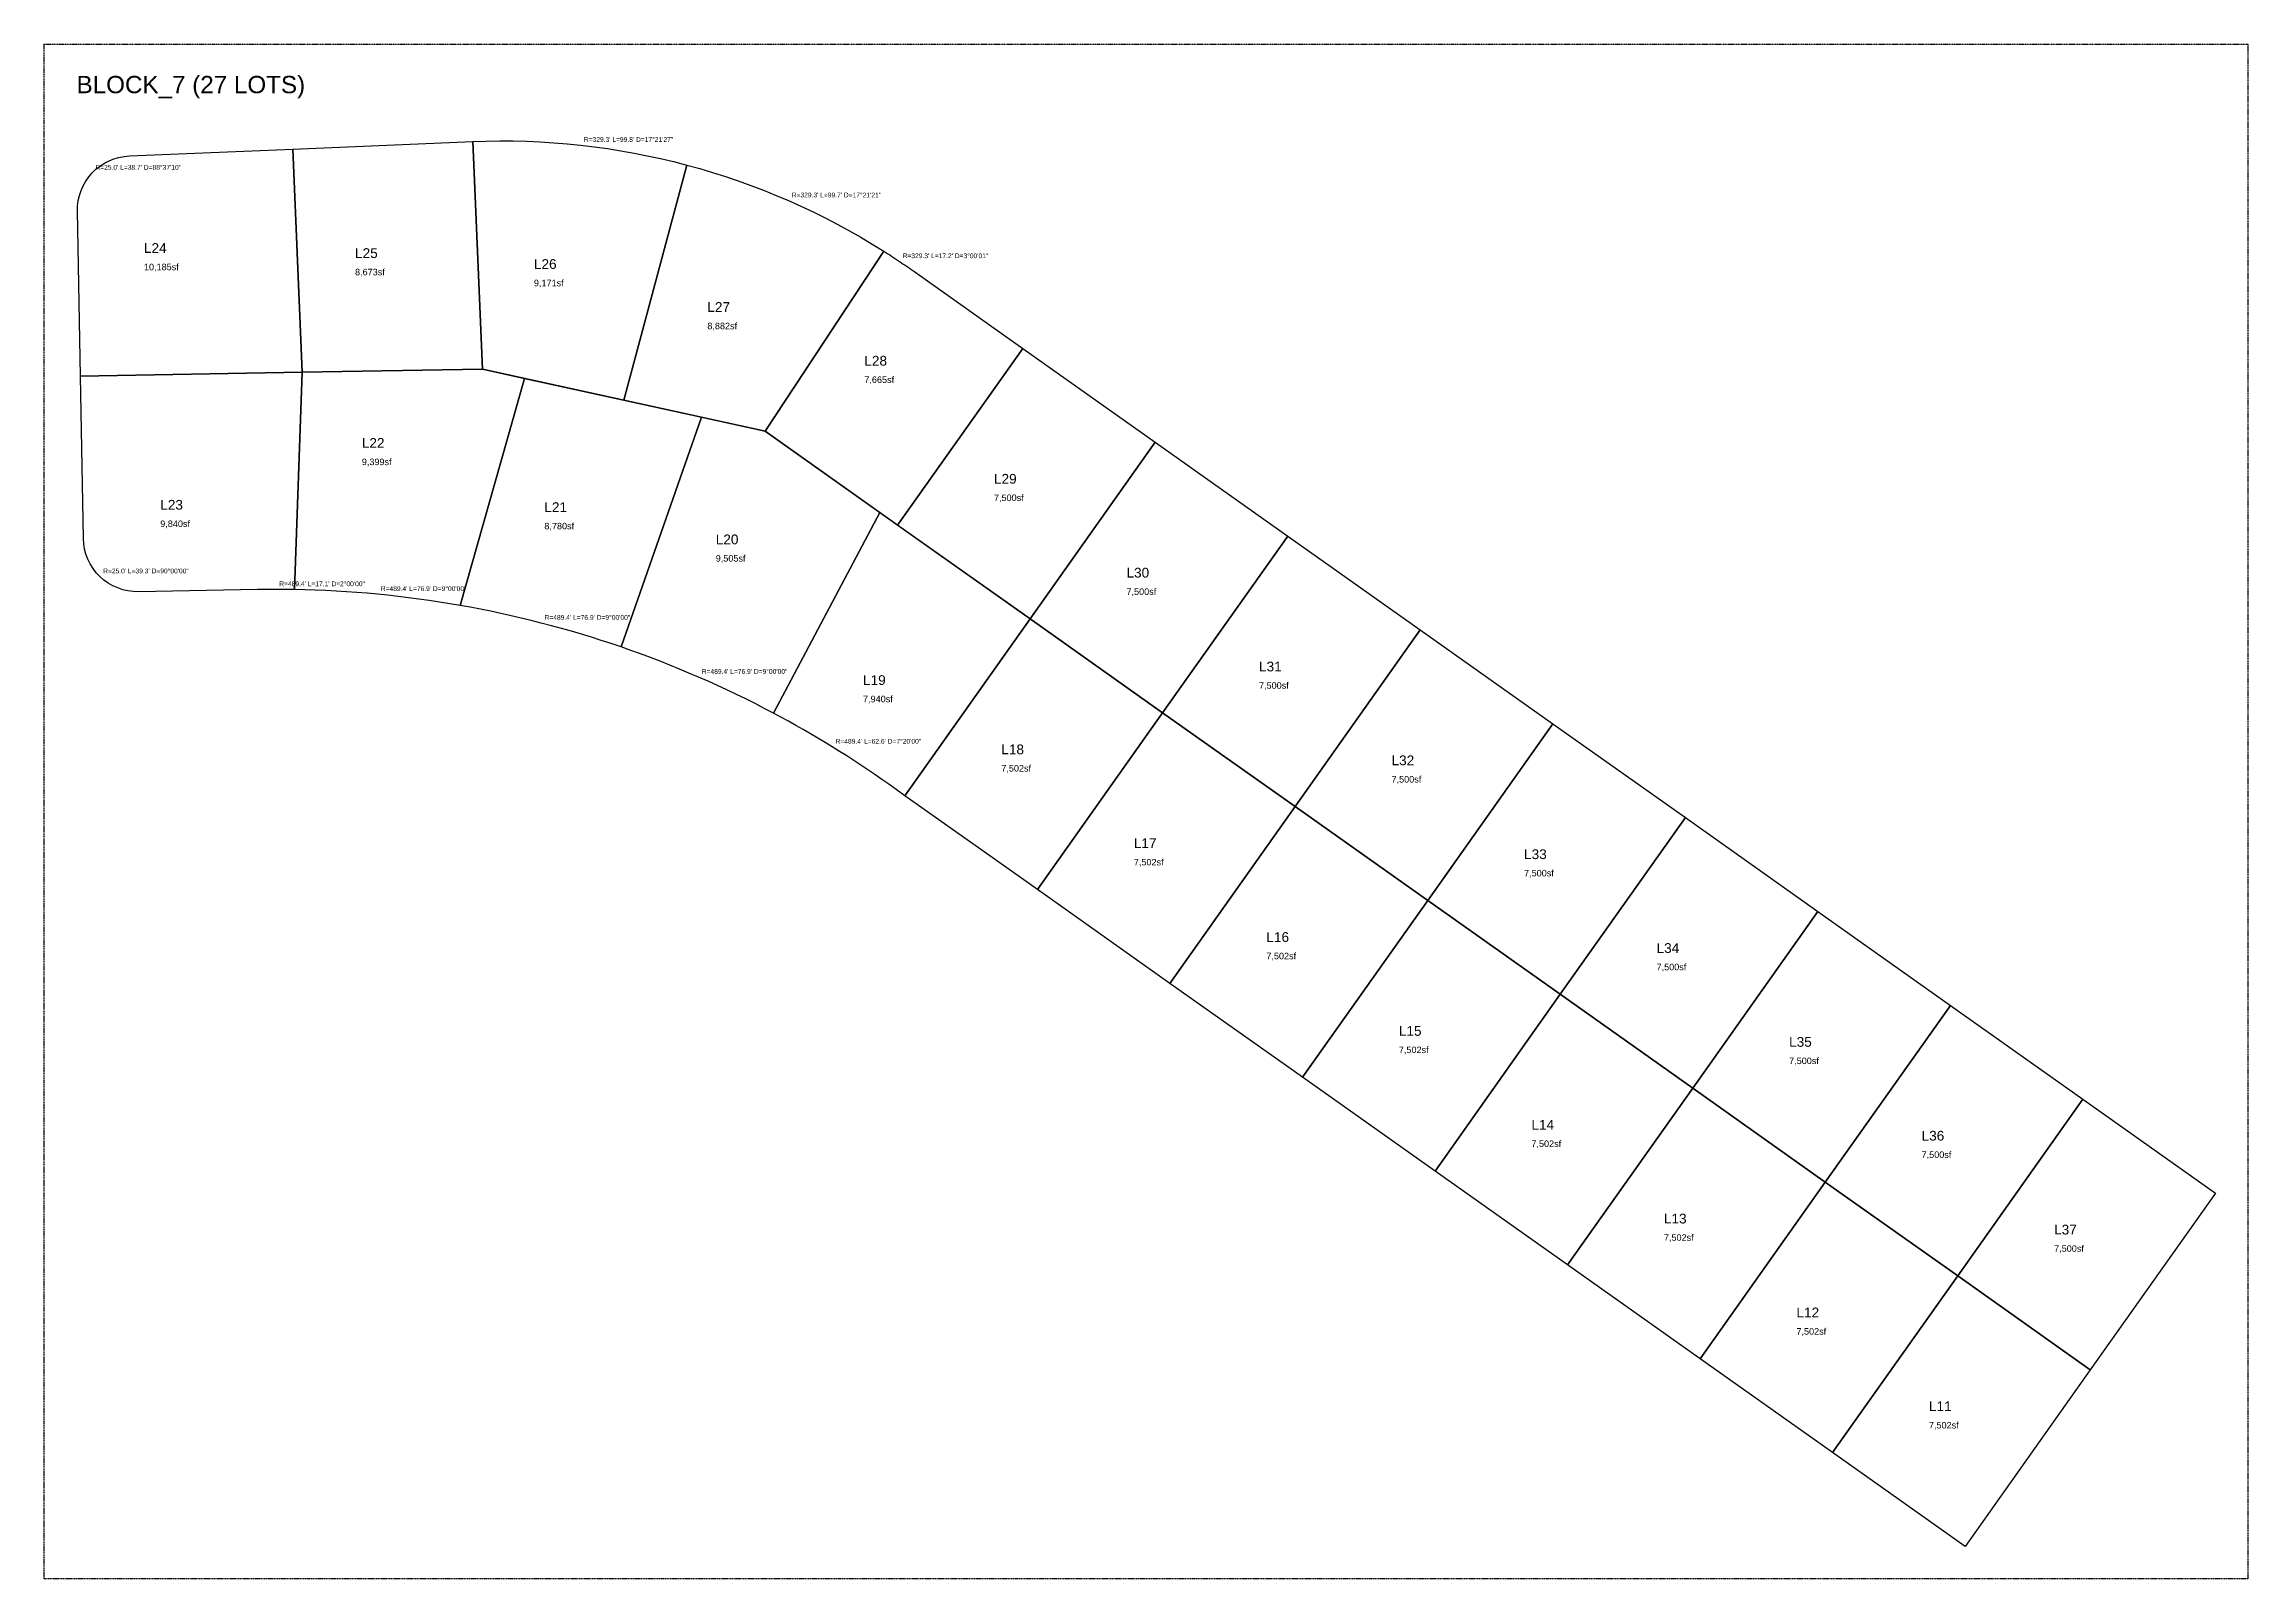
# Model space of a CAD drawing. Extents: x -838 to 3003, y -3950 to 135.
# Drawn here: x 1985 to 3003, y -3456 to -2747 of the extents above; entities that cross this region are included whole.
import ezdxf

# ---------------------------------------------------------------- set-up
doc = ezdxf.new("R2010")
doc.units = 0
doc.linetypes.add('DASHED', pattern=[0.75, 0.5, -0.25])
for name, color, linetype in [('BLOCK-BORDER', 8, 'DASHED'), ('BLOCK-TITLE', 2, 'CONTINUOUS'), ('LOT-BOUNDARY', 4, 'CONTINUOUS'), ('LOT-CURVE', 6, 'CONTINUOUS'), ('LOT-DIM', 7, 'CONTINUOUS'), ('LOT-TEXT', 2, 'CONTINUOUS')]:
    doc.layers.add(name, color=color, linetype=linetype)
doc.styles.get("Standard").update_dxf_attribs({"font": 'Arial'})

msp = doc.modelspace()

# ---------------------------------------------------------------- linework, layer by layer
at = {"layer": 'BLOCK-BORDER'}
for p, q in [((1985, -3456.2176), (1985, -2747.3022)), ((1985, -2747.3022), (3002.8777, -2747.3022)), ((3002.8777, -2747.3022), (3002.8777, -3456.2176)), ((3002.8777, -3456.2176), (1985, -3456.2176))]:
    msp.add_line(p, q, dxfattribs=at)
at = {"layer": 'LOT-BOUNDARY'}
for p, q in [((2024.3832, -2798.9745), (2099.8417, -2795.8008)), ((2099.8417, -2795.8008), (2183.0282, -2792.3022)), ((2099.8417, -2795.8008), (2104.1705, -2898.8874)), ((2104.1705, -2898.8874), (2099.8417, -2795.8008)), ((2183.0282, -2792.3022), (2187.4171, -2897.3939)), ((2187.4171, -2897.3939), (2183.0282, -2792.3022)), ((2281.8037, -2803.1555), (2252.7045, -2911.7632)), ((2252.7045, -2911.7632), (2281.8037, -2803.1555)), ((2001.807, -2900.7238), (2000.4378, -2824.4008)), ((2372.8347, -2842.9772), (2318.0017, -2926.1347)), ((2318.0017, -2926.1347), (2372.8347, -2842.9772)), ((2387.16, -2852.569), (2437.0226, -2887.8809)), ((2437.0226, -2887.8809), (2379.2078, -2969.4799)), ((2379.2078, -2969.4799), (2437.0226, -2887.8809)), ((2437.0226, -2887.8809), (2498.2287, -2931.2262)), ((2001.807, -2900.7238), (2104.1391, -2898.8844)), ((2104.1705, -2898.8874), (2001.807, -2900.7238)), ((2003.1523, -2975.7117), (2001.807, -2900.7238)), ((2104.1391, -2898.8844), (2100.6688, -2999.2645)), ((2100.6688, -2999.2645), (2104.1391, -2898.8844)), ((2104.1391, -2898.8844), (2104.1705, -2898.8874)), ((2187.4171, -2897.3939), (2104.1705, -2898.8874)), ((2104.1705, -2898.8874), (2187.4171, -2897.3939)), ((2252.7045, -2911.7632), (2187.4171, -2897.3939)), ((2187.4171, -2897.3939), (2206.9496, -2901.6929)), ((2206.9496, -2901.6929), (2177.1084, -3006.5873)), ((2177.1084, -3006.5873), (2206.9496, -2901.6929)), ((2206.9496, -2901.6929), (2288.7029, -2919.6862)), ((2288.7029, -2919.6862), (2251.4612, -3025.7778)), ((2251.4612, -3025.7778), (2288.7029, -2919.6862)), ((2318.0017, -2926.1347), (2252.7045, -2911.7632)), ((2288.7029, -2919.6862), (2318.0017, -2926.1347)), ((2379.2078, -2969.4799), (2318.0017, -2926.1347)), ((2318.0017, -2926.1347), (2371.047, -2963.7006)), ((2498.2287, -2931.2262), (2440.4139, -3012.8252)), ((2440.4139, -3012.8252), (2498.2287, -2931.2262)), ((2498.2287, -2931.2262), (2559.4348, -2974.5715)), ((2371.047, -2963.7006), (2321.8967, -3056.3634)), ((2321.8967, -3056.3634), (2371.047, -2963.7006)), ((2371.047, -2963.7006), (2440.4139, -3012.8252)), ((2440.4139, -3012.8252), (2379.2078, -2969.4799)), ((2559.4348, -2974.5715), (2501.6201, -3056.1705)), ((2501.6201, -3056.1705), (2559.4348, -2974.5715)), ((2559.4348, -2974.5715), (2620.641, -3017.9167)), ((2083.5878, -2999.2727), (2028.5967, -3000.2593)), ((2440.4139, -3012.8252), (2382.611, -3094.4556)), ((2382.611, -3094.4556), (2440.4139, -3012.8252)), ((2501.6201, -3056.1705), (2440.4139, -3012.8252)), ((2440.4139, -3012.8252), (2501.6201, -3056.1705)), ((2620.641, -3017.9167), (2562.8262, -3099.5157)), ((2562.8262, -3099.5157), (2620.641, -3017.9167)), ((2620.641, -3017.9167), (2681.8471, -3061.262)), ((2501.6201, -3056.1705), (2443.8171, -3137.8008)), ((2443.8171, -3137.8008), (2501.6201, -3056.1705)), ((2562.8262, -3099.5157), (2501.6201, -3056.1705)), ((2501.6201, -3056.1705), (2562.8262, -3099.5157)), ((2681.8471, -3061.262), (2624.0323, -3142.861)), ((2624.0323, -3142.861), (2681.8471, -3061.262)), ((2681.8471, -3061.262), (2743.0532, -3104.6072)), ((2382.611, -3094.4556), (2375.1847, -3089.1963)), ((2443.8171, -3137.8008), (2382.611, -3094.4556)), ((2562.8262, -3099.5157), (2505.0233, -3181.1461)), ((2505.0233, -3181.1461), (2562.8262, -3099.5157)), ((2624.0323, -3142.861), (2562.8262, -3099.5157)), ((2562.8262, -3099.5157), (2624.0323, -3142.861)), ((2743.0532, -3104.6072), (2685.2384, -3186.2062)), ((2685.2384, -3186.2062), (2743.0532, -3104.6072)), ((2743.0532, -3104.6072), (2804.2593, -3147.9525)), ((2505.0233, -3181.1461), (2443.8171, -3137.8008)), ((2624.0323, -3142.861), (2566.2294, -3224.4913)), ((2566.2294, -3224.4913), (2624.0323, -3142.861)), ((2685.2384, -3186.2062), (2624.0323, -3142.861)), ((2624.0323, -3142.861), (2685.2384, -3186.2062)), ((2804.2593, -3147.9525), (2746.4445, -3229.5515)), ((2746.4445, -3229.5515), (2804.2593, -3147.9525)), ((2804.2593, -3147.9525), (2865.4654, -3191.2977)), ((2566.2294, -3224.4913), (2505.0233, -3181.1461)), ((2685.2384, -3186.2062), (2627.4355, -3267.8366)), ((2627.4355, -3267.8366), (2685.2384, -3186.2062)), ((2746.4445, -3229.5515), (2685.2384, -3186.2062)), ((2685.2384, -3186.2062), (2746.4445, -3229.5515)), ((2865.4654, -3191.2977), (2807.6506, -3272.8967)), ((2807.6506, -3272.8967), (2865.4654, -3191.2977)), ((2865.4654, -3191.2977), (2926.6715, -3234.643)), ((2627.4355, -3267.8366), (2566.2294, -3224.4913)), ((2746.4445, -3229.5515), (2688.6416, -3311.1818)), ((2688.6416, -3311.1818), (2746.4445, -3229.5515)), ((2807.6506, -3272.8967), (2746.4445, -3229.5515)), ((2746.4445, -3229.5515), (2807.6506, -3272.8967)), ((2926.6715, -3234.643), (2868.8568, -3316.242)), ((2868.8568, -3316.242), (2926.6715, -3234.643)), ((2926.6715, -3234.643), (2987.8777, -3277.9882)), ((2688.6416, -3311.1818), (2627.4355, -3267.8366)), ((2807.6506, -3272.8967), (2749.8477, -3354.5271)), ((2749.8477, -3354.5271), (2807.6506, -3272.8967)), ((2868.8568, -3316.242), (2807.6506, -3272.8967)), ((2807.6506, -3272.8967), (2868.8568, -3316.242)), ((2987.8777, -3277.9882), (2930.0629, -3359.5873)), ((2749.8477, -3354.5271), (2688.6416, -3311.1818)), ((2868.8568, -3316.242), (2811.0538, -3397.8724)), ((2811.0538, -3397.8724), (2868.8568, -3316.242)), ((2930.0629, -3359.5873), (2868.8568, -3316.242)), ((2868.8568, -3316.242), (2930.0629, -3359.5873)), ((2811.0538, -3397.8724), (2749.8477, -3354.5271)), ((2930.0629, -3359.5873), (2872.26, -3441.2176)), ((2872.26, -3441.2176), (2811.0538, -3397.8724))]:
    msp.add_line(p, q, dxfattribs=at)
at = {"layer": 'LOT-CURVE'}
for p, q in [((2021.9773, -2799.1925), (2024.3832, -2798.9745)), ((2183.0282, -2792.3022), (2189.2592, -2792.0992)), ((2189.2592, -2792.0992), (2195.493, -2792.0142)), ((2195.493, -2792.0142), (2201.7273, -2792.0473)), ((2201.7273, -2792.0473), (2207.9598, -2792.1983)), ((2207.9598, -2792.1983), (2214.1883, -2792.4674)), ((2214.1883, -2792.4674), (2220.4106, -2792.8543)), ((2220.4106, -2792.8543), (2226.6245, -2793.359)), ((2226.6245, -2793.359), (2232.8277, -2793.9812)), ((2232.8277, -2793.9812), (2239.0181, -2794.7208)), ((2239.0181, -2794.7208), (2245.1933, -2795.5774)), ((2245.1933, -2795.5774), (2251.3512, -2796.5508)), ((2251.3512, -2796.5508), (2257.4895, -2797.6406)), ((2257.4895, -2797.6406), (2263.6061, -2798.8464)), ((2263.6061, -2798.8464), (2269.6988, -2800.1678)), ((2004.28, -2810.6288), (2005.6647, -2808.6493)), ((2005.6647, -2808.6493), (2007.234, -2806.8127)), ((2007.234, -2806.8127), (2008.9733, -2805.1361)), ((2008.9733, -2805.1361), (2010.8662, -2803.6352)), ((2010.8662, -2803.6352), (2012.8952, -2802.324)), ((2012.8952, -2802.324), (2015.0413, -2801.2148)), ((2015.0413, -2801.2148), (2017.2844, -2800.3179)), ((2017.2844, -2800.3179), (2019.6036, -2799.6417)), ((2019.6036, -2799.6417), (2021.9773, -2799.1925)), ((2269.6988, -2800.1678), (2275.7654, -2801.6044)), ((2275.7654, -2801.6044), (2281.8037, -2803.1555)), ((2281.8037, -2803.1555), (2287.8109, -2804.8205)), ((2287.8109, -2804.8205), (2293.7856, -2806.5989)), ((2293.7856, -2806.5989), (2299.7255, -2808.4901)), ((2299.7255, -2808.4901), (2305.6285, -2810.4935)), ((2000.8173, -2819.5899), (2001.3533, -2817.2343)), ((2001.3533, -2817.2343), (2002.1141, -2814.9415)), ((2002.1141, -2814.9415), (2003.0927, -2812.7328)), ((2003.0927, -2812.7328), (2004.28, -2810.6288)), ((2305.6285, -2810.4935), (2311.4926, -2812.6082)), ((2311.4926, -2812.6082), (2317.3156, -2814.8335)), ((2317.3156, -2814.8335), (2323.0954, -2817.1687)), ((2323.0954, -2817.1687), (2328.8299, -2819.6129)), ((2000.4378, -2824.4008), (2000.5112, -2821.9862)), ((2000.5112, -2821.9862), (2000.8173, -2819.5899)), ((2328.8299, -2819.6129), (2334.5172, -2822.1652)), ((2334.5172, -2822.1652), (2340.1551, -2824.8247)), ((2340.1551, -2824.8247), (2345.7417, -2827.5905)), ((2345.7417, -2827.5905), (2351.2749, -2830.4615)), ((2351.2749, -2830.4615), (2356.7527, -2833.4368)), ((2356.7527, -2833.4368), (2362.1733, -2836.5153)), ((2362.1733, -2836.5153), (2367.5346, -2839.6958)), ((2367.5346, -2839.6958), (2372.8347, -2842.9772)), ((2372.8347, -2842.9772), (2373.7446, -2843.5546)), ((2373.7446, -2843.5546), (2374.6526, -2844.135)), ((2374.6526, -2844.135), (2375.5586, -2844.7183)), ((2375.5586, -2844.7183), (2376.4628, -2845.3046)), ((2376.4628, -2845.3046), (2377.3651, -2845.8939)), ((2377.3651, -2845.8939), (2378.2654, -2846.4861)), ((2378.2654, -2846.4861), (2379.1637, -2847.0812)), ((2379.1637, -2847.0812), (2380.0602, -2847.6793)), ((2380.0602, -2847.6793), (2380.9546, -2848.2803)), ((2380.9546, -2848.2803), (2381.8471, -2848.8843)), ((2381.8471, -2848.8843), (2382.7376, -2849.4912)), ((2382.7376, -2849.4912), (2383.6261, -2850.1009)), ((2383.6261, -2850.1009), (2384.5126, -2850.7136)), ((2384.5126, -2850.7136), (2385.3971, -2851.3292)), ((2385.3971, -2851.3292), (2386.2796, -2851.9477)), ((2386.2796, -2851.9477), (2387.16, -2852.569)), ((2003.3166, -2978.1596), (2003.1523, -2975.7117)), ((2003.72, -2980.5796), (2003.3166, -2978.1596)), ((2004.3588, -2982.9484), (2003.72, -2980.5796)), ((2005.2266, -2985.2431), (2004.3588, -2982.9484)), ((2006.3152, -2987.4418), (2005.2266, -2985.2431)), ((2007.614, -2989.5232), (2006.3152, -2987.4418)), ((2009.1106, -2991.4672), (2007.614, -2989.5232)), ((2010.7905, -2993.2552), (2009.1106, -2991.4672)), ((2012.6376, -2994.8699), (2010.7905, -2993.2552)), ((2014.6341, -2996.2958), (2012.6376, -2994.8699)), ((2016.7607, -2997.5192), (2014.6341, -2996.2958)), ((2018.997, -2998.5282), (2016.7607, -2997.5192)), ((2021.3214, -2999.3131), (2018.997, -2998.5282)), ((2023.7116, -2999.8665), (2021.3214, -2999.3131)), ((2026.1445, -3000.1829), (2023.7116, -2999.8665)), ((2028.5967, -3000.2593), (2026.1445, -3000.1829)), ((2084.6553, -2999.2547), (2083.5878, -2999.2727)), ((2085.7228, -2999.2391), (2084.6553, -2999.2547)), ((2086.7903, -2999.2258), (2085.7228, -2999.2391)), ((2087.8579, -2999.2148), (2086.7903, -2999.2258)), ((2088.9255, -2999.2061), (2087.8579, -2999.2148)), ((2089.9931, -2999.1998), (2088.9255, -2999.2061)), ((2091.0607, -2999.1957), (2089.9931, -2999.1998)), ((2092.1283, -2999.1941), (2091.0607, -2999.1957)), ((2093.1959, -2999.1947), (2092.1283, -2999.1941)), ((2094.2635, -2999.1977), (2093.1959, -2999.1947)), ((2095.3311, -2999.203), (2094.2635, -2999.1977)), ((2096.3987, -2999.2106), (2095.3311, -2999.203)), ((2097.4663, -2999.2206), (2096.3987, -2999.2106)), ((2098.5338, -2999.2329), (2097.4663, -2999.2206)), ((2099.6014, -2999.2475), (2098.5338, -2999.2329)), ((2100.6688, -2999.2645), (2099.6014, -2999.2475)), ((2105.472, -2999.3695), (2100.6688, -2999.2645)), ((2110.2738, -2999.5218), (2105.472, -2999.3695)), ((2115.0739, -2999.7212), (2110.2738, -2999.5218)), ((2119.8719, -2999.9677), (2115.0739, -2999.7212)), ((2124.6671, -3000.2612), (2119.8719, -2999.9677)), ((2129.4593, -3000.6019), (2124.6671, -3000.2612)), ((2134.2479, -3000.9896), (2129.4593, -3000.6019)), ((2139.0325, -3001.4242), (2134.2479, -3000.9896)), ((2143.8125, -3001.9059), (2139.0325, -3001.4242)), ((2148.5876, -3002.4344), (2143.8125, -3001.9059)), ((2153.3573, -3003.0098), (2148.5876, -3002.4344)), ((2158.1211, -3003.6319), (2153.3573, -3003.0098)), ((2162.8786, -3004.3008), (2158.1211, -3003.6319)), ((2167.6293, -3005.0164), (2162.8786, -3004.3008)), ((2172.3727, -3005.7786), (2167.6293, -3005.0164)), ((2177.1084, -3006.5873), (2172.3727, -3005.7786)), ((2181.8359, -3007.4425), (2177.1084, -3006.5873)), ((2186.5548, -3008.3441), (2181.8359, -3007.4425)), ((2191.2647, -3009.2919), (2186.5548, -3008.3441)), ((2195.965, -3010.2859), (2191.2647, -3009.2919)), ((2200.6553, -3011.326), (2195.965, -3010.2859)), ((2205.3352, -3012.4121), (2200.6553, -3011.326)), ((2210.0042, -3013.5441), (2205.3352, -3012.4121)), ((2214.6618, -3014.7219), (2210.0042, -3013.5441)), ((2219.3077, -3015.9454), (2214.6618, -3014.7219)), ((2223.9413, -3017.2144), (2219.3077, -3015.9454)), ((2228.5623, -3018.5288), (2223.9413, -3017.2144)), ((2233.1701, -3019.8886), (2228.5623, -3018.5288)), ((2237.7643, -3021.2935), (2233.1701, -3019.8886)), ((2242.3446, -3022.7434), (2237.7643, -3021.2935)), ((2246.9104, -3024.2383), (2242.3446, -3022.7434)), ((2251.4612, -3025.7778), (2246.9104, -3024.2383)), ((2255.9968, -3027.362), (2251.4612, -3025.7778)), ((2260.5166, -3028.9907), (2255.9968, -3027.362)), ((2265.0202, -3030.6636), (2260.5166, -3028.9907)), ((2269.5071, -3032.3807), (2265.0202, -3030.6636)), ((2273.977, -3034.1417), (2269.5071, -3032.3807)), ((2278.4293, -3035.9466), (2273.977, -3034.1417)), ((2282.8637, -3037.795), (2278.4293, -3035.9466)), ((2287.2798, -3039.6869), (2282.8637, -3037.795)), ((2291.6771, -3041.6221), (2287.2798, -3039.6869)), ((2296.0551, -3043.6003), (2291.6771, -3041.6221)), ((2300.4136, -3045.6215), (2296.0551, -3043.6003)), ((2304.752, -3047.6853), (2300.4136, -3045.6215)), ((2309.0699, -3049.7916), (2304.752, -3047.6853)), ((2313.3669, -3051.9402), (2309.0699, -3049.7916)), ((2317.6426, -3054.1309), (2313.3669, -3051.9402)), ((2321.8967, -3056.3634), (2317.6426, -3054.1309)), ((2325.3465, -3058.2134), (2321.8967, -3056.3634)), ((2328.7815, -3060.0908), (2325.3465, -3058.2134)), ((2332.2014, -3061.9957), (2328.7815, -3060.0908)), ((2335.6059, -3063.9279), (2332.2014, -3061.9957)), ((2338.9949, -3065.8872), (2335.6059, -3063.9279)), ((2342.368, -3067.8736), (2338.9949, -3065.8872)), ((2345.7252, -3069.8869), (2342.368, -3067.8736)), ((2349.0661, -3071.927), (2345.7252, -3069.8869)), ((2352.3907, -3073.9938), (2349.0661, -3071.927)), ((2355.6986, -3076.0871), (2352.3907, -3073.9938)), ((2358.9896, -3078.2068), (2355.6986, -3076.0871)), ((2362.2636, -3080.3527), (2358.9896, -3078.2068)), ((2365.5203, -3082.5248), (2362.2636, -3080.3527)), ((2368.7595, -3084.7229), (2365.5203, -3082.5248)), ((2371.981, -3086.9467), (2368.7595, -3084.7229)), ((2375.1847, -3089.1963), (2371.981, -3086.9467))]:
    msp.add_line(p, q, dxfattribs=at)

# ---------------------------------------------------------------- texts
at = {"layer": 'BLOCK-TITLE'}
msp.add_text('BLOCK_7 (27 LOTS)', height=8, dxfattribs=at).set_placement((2000, -2770))
at = {"layer": 'LOT-DIM'}
for s, p in [('R=329.3\' L=99.8\' D=17%%d21\'27"', (2234.3277, -2792.4812)), ('R=25.0\' L=38.7\' D=88%%d37\'10"', (2008.734, -2805.3127)), ('R=329.3\' L=99.7\' D=17%%d21\'21"', (2330.3299, -2818.1129)), ('R=329.3\' L=17.2\' D=3%%d00\'01"', (2381.5602, -2846.1793)), ('R=25.0\' L=39.3\' D=90%%d00\'00"', (2012.2905, -2991.7552)), ('R=489.4\' L=17.1\' D=2%%d00\'00"', (2093.6283, -2997.6941)), ('R=489.4\' L=76.9\' D=9%%d00\'00"', (2140.5325, -2999.9242)), ('R=489.4\' L=76.9\' D=9%%d00\'00"', (2216.1618, -3013.2219)), ('R=489.4\' L=76.9\' D=9%%d00\'00"', (2288.7798, -3038.1869)), ('R=489.4\' L=62.6\' D=7%%d20\'00"', (2350.5661, -3070.427))]:
    msp.add_text(s, height=2.2, dxfattribs=at).set_placement(p)
at = {"layer": 'LOT-TEXT'}
for s, height, p in [('L24', 4.5, (2031.128, -2843.7575)), ('10,185sf', 3, (2031.128, -2851.7575)), ('L25', 4.5, (2128.6144, -2846.0961)), ('L26', 4.5, (2211.2384, -2851.1537)), ('8,673sf', 3, (2128.6144, -2854.0961)), ('9,171sf', 3, (2211.2384, -2859.1537)), ('L27', 4.5, (2291.3362, -2871.0077)), ('8,882sf', 3, (2291.3362, -2879.0077)), ('7,665sf', 3, (2363.8454, -2903.8084)), ('L28', 4.5, (2363.8454, -2895.8084)), ('L22', 4.5, (2131.7423, -2933.7851)), ('9,399sf', 3, (2131.7423, -2941.7851)), ('L29', 4.5, (2423.7183, -2950.3531)), ('L23', 4.5, (2038.6586, -2962.3527)), ('L21', 4.5, (2216.0555, -2963.4361)), ('7,500sf', 3, (2423.7183, -2958.3531)), ('9,840sf', 3, (2038.6586, -2970.3527)), ('8,780sf', 3, (2216.0555, -2971.4361)), ('L20', 4.5, (2295.2219, -2978.3326)), ('9,505sf', 3, (2295.2219, -2986.3326)), ('L30', 4.5, (2484.9244, -2993.6983)), ('7,500sf', 3, (2484.9244, -3001.6983)), ('L31', 4.5, (2546.1305, -3037.0436)), ('L19', 4.5, (2363.2307, -3043.3082)), ('7,500sf', 3, (2546.1305, -3045.0436)), ('7,940sf', 3, (2363.2307, -3051.3082)), ('L18', 4.5, (2427.1155, -3075.313)), ('7,502sf', 3, (2427.1155, -3083.313)), ('L32', 4.5, (2607.3366, -3080.3888)), ('7,500sf', 3, (2607.3366, -3088.3888)), ('L17', 4.5, (2488.3217, -3118.6583)), ('7,502sf', 3, (2488.3217, -3126.6583)), ('L33', 4.5, (2668.5427, -3123.7341)), ('7,500sf', 3, (2668.5427, -3131.7341)), ('L16', 4.5, (2549.5278, -3162.0035)), ('L34', 4.5, (2729.7489, -3167.0794)), ('7,502sf', 3, (2549.5278, -3170.0035)), ('7,500sf', 3, (2729.7489, -3175.0794)), ('L15', 4.5, (2610.7339, -3205.3488)), ('L35', 4.5, (2790.955, -3210.4246)), ('7,502sf', 3, (2610.7339, -3213.3488)), ('7,500sf', 3, (2790.955, -3218.4246)), ('L14', 4.5, (2671.94, -3248.694)), ('7,502sf', 3, (2671.94, -3256.694)), ('L36', 4.5, (2852.1611, -3253.7699)), ('7,500sf', 3, (2852.1611, -3261.7699)), ('L13', 4.5, (2733.1461, -3292.0393)), ('7,502sf', 3, (2733.1461, -3300.0393)), ('L37', 4.5, (2913.3672, -3297.1151)), ('7,500sf', 3, (2913.3672, -3305.1151)), ('L12', 4.5, (2794.3522, -3335.3845)), ('7,502sf', 3, (2794.3522, -3343.3845)), ('L11', 4.5, (2855.5584, -3378.7298)), ('7,502sf', 3, (2855.5584, -3386.7298))]:
    msp.add_text(s, height=height, dxfattribs=at).set_placement(p)

doc.saveas('drawing.dxf')
